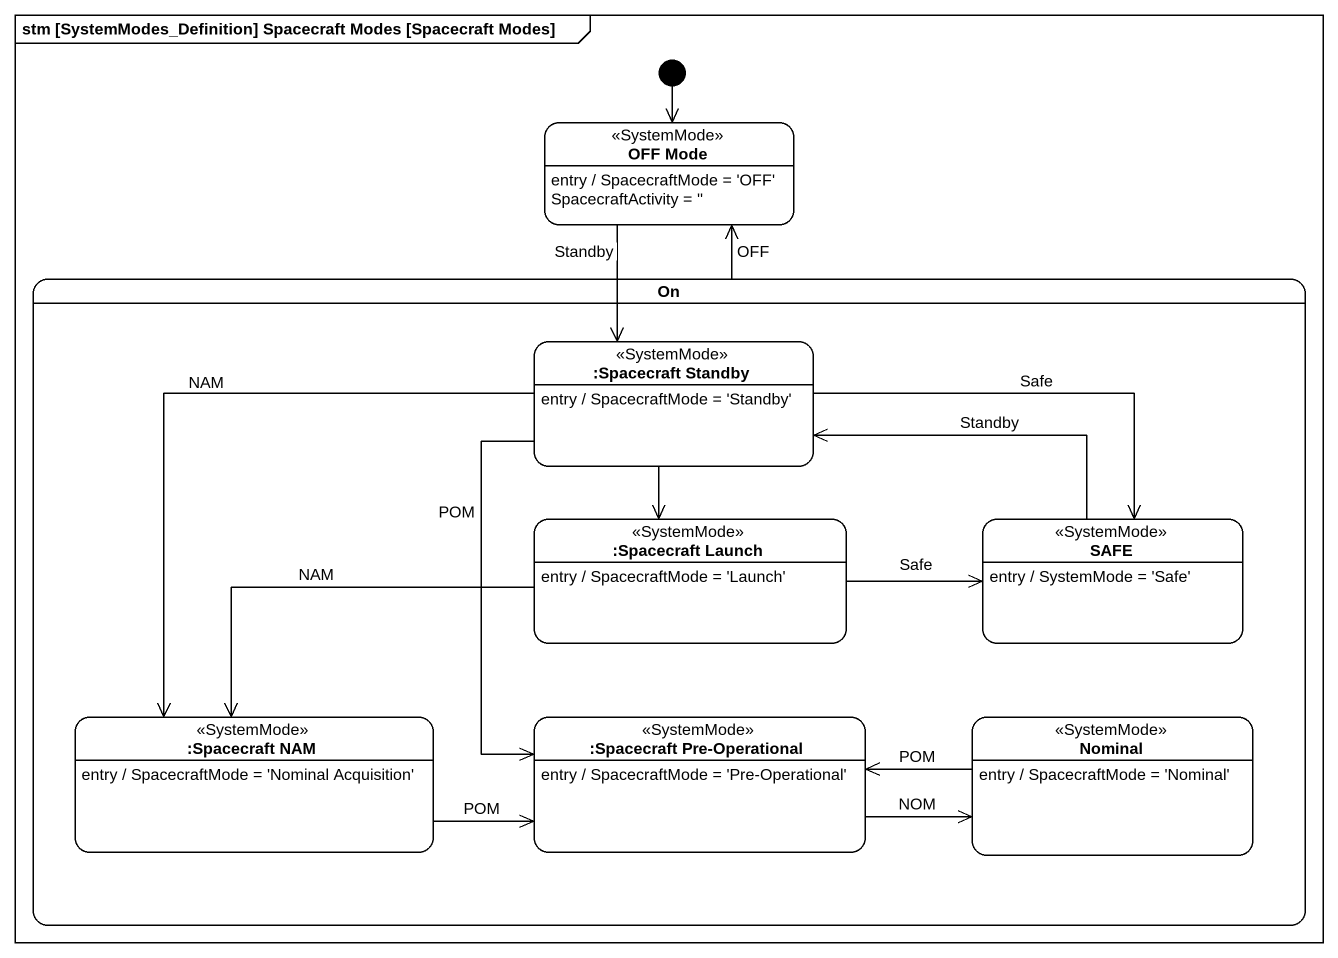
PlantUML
@startuml
mainframe stm [SystemModes_Definition] Spacecraft Modes [Spacecraft Modes]
hide empty description
state "OFF Mode" as OFF_Mode <<SystemMode>>
OFF_Mode : entry / SpacecraftMode = 'OFF' SpacecraftActivity = ''
state "On" as On_ {
  state ":Spacecraft Standby" as Spacecraft_Standby <<SystemMode>>
  Spacecraft_Standby : entry / SpacecraftMode = 'Standby'
  state ":Spacecraft Launch" as Spacecraft_Launch <<SystemMode>>
  Spacecraft_Launch : entry / SpacecraftMode = 'Launch'
  state SAFE <<SystemMode>>
  SAFE : entry / SystemMode = 'Safe'
  state ":Spacecraft NAM" as Spacecraft_NAM <<SystemMode>>
  Spacecraft_NAM : entry / SpacecraftMode = 'Nominal Acquisition'
  state ":Spacecraft Pre-Operational" as Spacecraft_Pre_Operational <<SystemMode>>
  Spacecraft_Pre_Operational : entry / SpacecraftMode = 'Pre-Operational'
  state Nominal <<SystemMode>>
  Nominal : entry / SpacecraftMode = 'Nominal'
}
[*] --> OFF_Mode
OFF_Mode --> Spacecraft_Standby : Standby
On_ -up-> OFF_Mode : OFF
Spacecraft_Standby --> Spacecraft_Launch
Spacecraft_Standby -right-> SAFE : Safe
Spacecraft_Standby --> Spacecraft_NAM : NAM
Spacecraft_Standby --> Spacecraft_Pre_Operational : POM
Spacecraft_Launch -right-> SAFE : Safe
Spacecraft_Launch -left-> Spacecraft_NAM : NAM
SAFE -left-> Spacecraft_Standby : Standby
Spacecraft_NAM -right-> Spacecraft_Pre_Operational : POM
Spacecraft_Pre_Operational -right-> Nominal : NOM
Nominal -left-> Spacecraft_Pre_Operational : POM
@enduml
